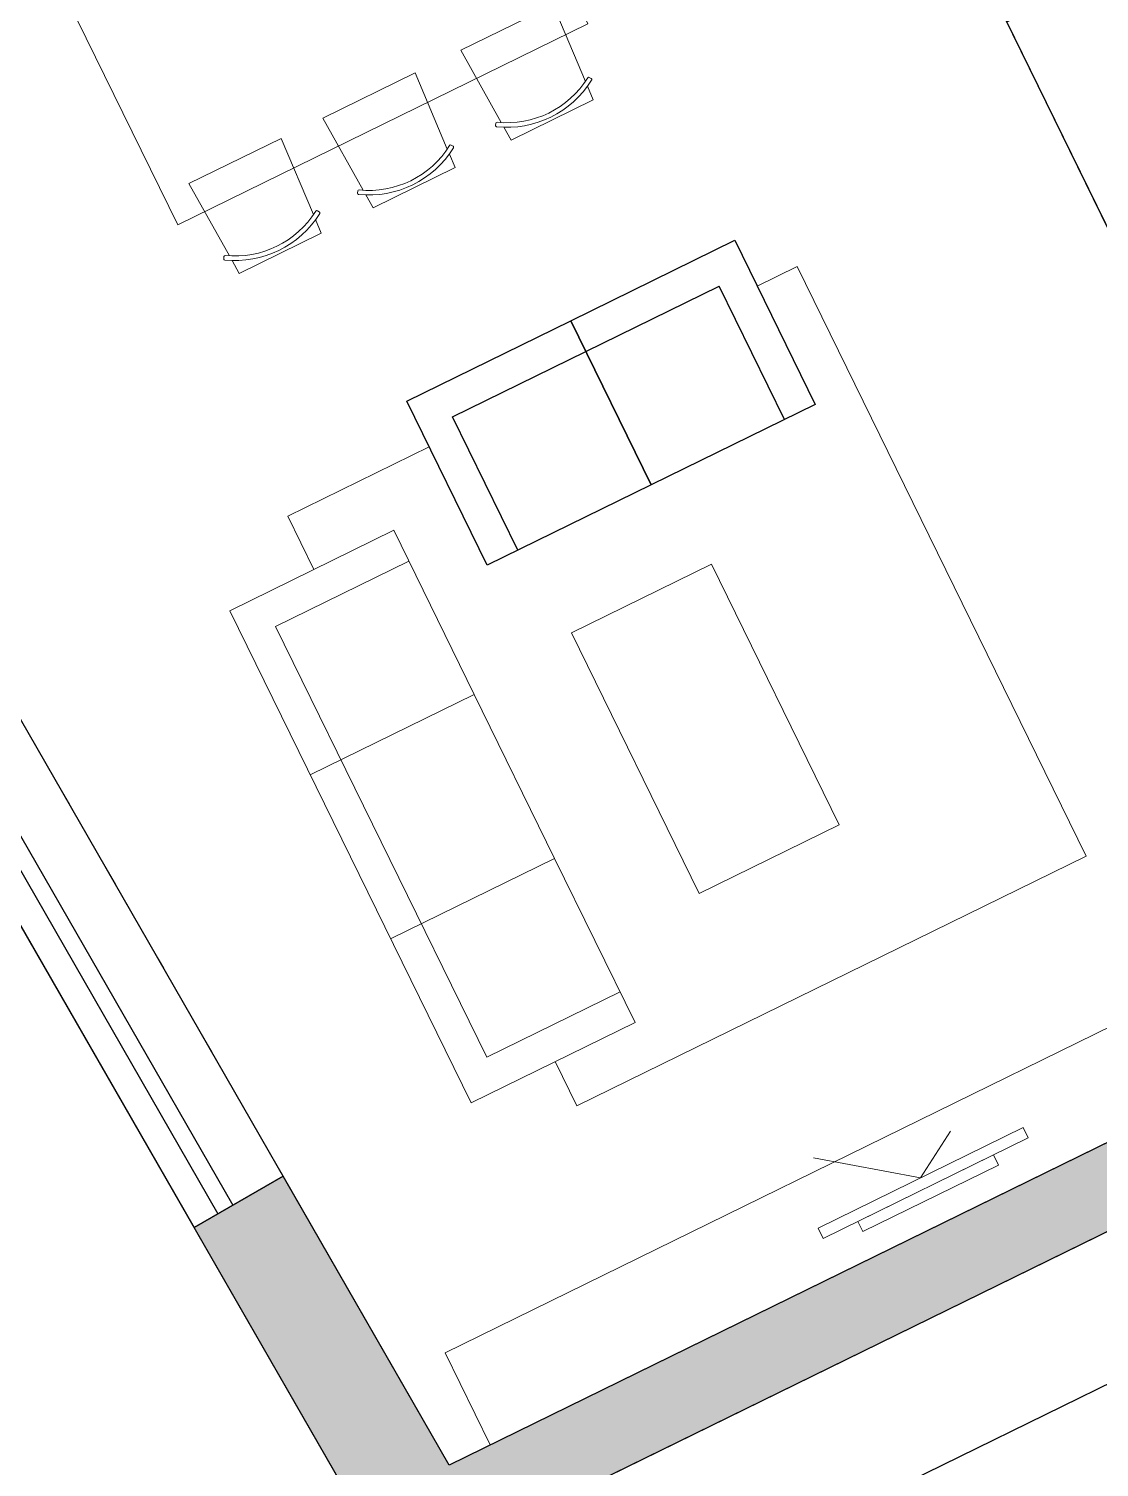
# Model space of a CAD drawing. Header units: millimetres. Extents: x 1754 to 2064, y 960 to 1845.
# Drawn here: x 1905.33 to 1910.02, y 1769.05 to 1775.35 of the extents above; entities that cross this region are included whole.
import ezdxf

# ---------------------------------------------------------------- set-up
doc = ezdxf.new("R2010")
doc.units = ezdxf.units.MM
doc.linetypes.add('DIVIDE', pattern=[1.25, 0.5, -0.25, 0, -0.25, 0, -0.25])
for name, color, linetype in [('dveře', 3, 'Continuous'), ('SCHODY', 3, 'Continuous'), ('SRAFY', 3, 'Continuous'), ('STAFAZ', 252, 'Continuous'), ('ZARIZOVAKY', 251, 'Continuous'), ('ZDIVO', 1, 'Continuous')]:
    doc.layers.add(name, color=color, linetype=linetype)
doc.layers.add('FLOATING-WINDOWS', color=2, linetype='Continuous', plot=False)

# ---------------------------------------------------------------- blocks, each defined once
blk = doc.blocks.new('zidle450-p')
at = {"lineweight": 0}
for p, q in [((0.0958, 0.2277), (0.0874, 0.2331)), ((0.0958, -0.2277), (0.0874, -0.2331))]:
    blk.add_line(p, q, dxfattribs=at)
for points in [[(0.0643, 0.2036), (0, 0.2), (0, -0.2), (0.0643, -0.2036)], [(0.0878, -0.2049), (0.45, -0.225), (0.45, 0.225), (0.0878, 0.2049)]]:
    blk.add_lwpolyline(points, dxfattribs=at)
for centre, radius, start, end in [((0.45, 0), 0.4361, 147.9324, 212.0676), ((0.45, 0), 0.4161, 147.94818, 212.05182), ((0.0847, 0.2289), 0.005, 57.26788, 147.9324), ((0.0931, 0.2235), 0.005, 327.94818, 57.26788), ((0.0847, -0.2289), 0.005, 212.0676, 302.73212), ((0.0931, -0.2235), 0.005, 302.73212, 32.05182)]:
    blk.add_arc(centre, radius, start, end, dxfattribs=at)
blk = doc.blocks.new('sofa-3mist')
at = {"lineweight": 0}
for p, q in [((0, 0.8), (0, 0)), ((2.4, 0.8), (0, 0.8)), ((0.8, 0.8), (0.8, 0)), ((0.8, 0), (0.8, 0.8)), ((1.6, 0), (1.6, 0.8)), ((2.4, 0), (2.4, 0.8)), ((0.15, 0), (0.15, 0.65)), ((2.25, 0.65), (0.15, 0.65)), ((2.25, 0), (2.25, 0.65)), ((0, 0), (0.8, 0)), ((0.8, 0), (1.6, 0)), ((1.6, 0), (2.4, 0))]:
    blk.add_line(p, q, dxfattribs=at)
blk = doc.blocks.new('sofa-2mist')
for p, q in [((0.8, 0.8), (0, 0.8)), ((0, 0.8), (0, 0)), ((1.6, 0.8), (0.8, 0.8)), ((0.8, 0.8), (0.8, 0)), ((0.8, 0), (0.8, 0.8)), ((1.6, 0), (1.6, 0.8)), ((1.45, 0.65), (0.15, 0.65)), ((0.15, 0), (0.15, 0.65)), ((1.45, 0), (1.45, 0.65)), ((0, 0), (0.8, 0)), ((0.8, 0), (1.6, 0))]:
    blk.add_line(p, q)

msp = doc.modelspace()

# ---------------------------------------------------------------- hatches: boundary and pattern name
at = {"layer": 'SRAFY'}
h = msp.add_hatch(color=256, dxfattribs=at)
h.paths.add_polyline_path([(1914.7364, 1772.7654), (1907.1731, 1769.0577), (1906.4461, 1770.3227), (1906.056, 1770.0985), (1907.8496, 1766.9772), (1908.2398, 1767.2014), (1907.3478, 1768.7536), (1913.1473, 1771.5966), (1913.5214, 1770.8334), (1913.6112, 1770.8774), (1913.2371, 1771.6406), (1914.8904, 1772.4511)])
h.paths.add_polyline_path([(1914.2301, 1769.9557), (1916.9161, 1771.2724), (1916.828, 1771.452), (1916.7382, 1771.408), (1916.7822, 1771.3182), (1914.0514, 1769.9795), (1914.0074, 1770.0693), (1913.9176, 1770.0252), (1913.9616, 1769.9354), (1915.2381, 1767.3315), (1915.4626, 1767.4415)])
h.paths.add_polyline_path([(1908.4889, 1766.7678), (1908.0987, 1766.5436), (1910.4853, 1762.3905), (1910.8902, 1762.589)])
h.paths.add_polyline_path([(1915.4626, 1767.4415), (1915.2381, 1767.3315), (1915.5902, 1766.6132), (1915.8147, 1766.7232)])
h.paths.add_polyline_path([(1919.754, 1772.8864), (1919.3501, 1772.6884), (1921.6246, 1768.0483), (1921.7024, 1767.8894), (1922.1065, 1768.0875)])

# ---------------------------------------------------------------- linework, layer by layer
at = {"layer": 'dveře'}
for p, q in [((1904.8798, 1772.5367), (1906.225, 1770.1957)), ((1904.8148, 1772.4993), (1906.16, 1770.1583)), ((1904.7107, 1772.4395), (1906.056, 1770.0985))]:
    msp.add_line(p, q, dxfattribs=at)
at = {"layer": 'FLOATING-WINDOWS'}
for points in [[(1902.7486, 1775.854), (1915.2862, 1782.0002), (1922.1065, 1768.0875), (1910.4853, 1762.3905)], [(1903.2659, 1775.857), (1908.1942, 1778.2729), (1911.6385, 1771.2467), (1907.1731, 1769.0577)], [(1909.6138, 1775.3772), (1909.8382, 1775.4872), (1909.5741, 1776.026), (1912.223, 1777.3245), (1912.4871, 1776.7857), (1912.7116, 1776.8958), (1913.4379, 1775.4142), (1910.3401, 1773.8956)], [(1907.3478, 1768.7536), (1913.1473, 1771.5966), (1913.9176, 1770.0252), (1913.9616, 1769.9354), (1916.1922, 1765.3853), (1910.8018, 1762.7428)]]:
    msp.add_lwpolyline(points, close=True, dxfattribs=at)
at = {"layer": 'SCHODY', "linetype": 'DIVIDE', "lineweight": 0, "ltscale": 0.25}
msp.add_line((1906.4461, 1770.3227), (1905.1009, 1772.6637), dxfattribs=at)
at = {"layer": 'STAFAZ'}
msp.add_line((1913.4114, 1771.0578), (1907.6474, 1768.2322), dxfattribs=at)
at = {"layer": 'ZARIZOVAKY', "linetype": 'Continuous', "lineweight": 0}
for p, q in [((1911.2793, 1771.5718), (1907.1546, 1769.5498)), ((1909.2365, 1770.3152), (1909.3677, 1770.5205)), ((1909.2365, 1770.3152), (1908.768, 1770.4027)), ((1907.1546, 1769.5498), (1907.3526, 1769.1457))]:
    msp.add_line(p, q, dxfattribs=at)
for points in [[(1905.9842, 1774.4889), (1905.544, 1775.3868), (1907.3399, 1776.2671), (1907.78, 1775.3692)], [(1908.2678, 1771.561), (1908.8805, 1771.8613), (1908.3209, 1773.0029), (1907.7082, 1772.7025)], [(1908.7876, 1770.0951), (1909.6855, 1770.5353), (1909.7075, 1770.4904), (1908.8096, 1770.0502)], [(1908.9615, 1770.1246), (1909.5556, 1770.4159), (1909.5776, 1770.371), (1908.9835, 1770.0798)]]:
    msp.add_lwpolyline(points, close=True, dxfattribs=at)
for points in [[(1907.6368, 1770.8244), (1907.7316, 1770.6311), (1909.9613, 1771.7241), (1908.6957, 1774.3059), (1908.5217, 1774.2206)], [(1907.0851, 1773.5163), (1906.466, 1773.2128), (1906.5804, 1772.9794)]]:
    msp.add_lwpolyline(points, dxfattribs=at)
at = {"layer": 'ZDIVO'}
for p, q in [((1914.7364, 1772.7654), (1907.1731, 1769.0577)), ((1913.1473, 1771.5966), (1907.3478, 1768.7536)), ((1906.4461, 1770.3227), (1906.056, 1770.0985)), ((1906.056, 1770.0985), (1906.4461, 1770.3227)), ((1907.1731, 1769.0577), (1906.4461, 1770.3227)), ((1907.8496, 1766.9772), (1906.056, 1770.0985))]:
    msp.add_line(p, q, dxfattribs=at)

# ---------------------------------------------------------------- block references
at = {"layer": 'ZARIZOVAKY', "linetype": 'Continuous', "lineweight": 0, "rotation": 116.1149935221103}
for p in [(1907.6237, 1774.9478), (1907.0192, 1774.6514), (1906.4333, 1774.3642)]:
    msp.add_blockref('zidle450-p', p, dxfattribs=at)
at = {"layer": 'ZARIZOVAKY', "linetype": 'Continuous', "lineweight": 0, "xscale": -1}
for name, p, rotation in [('sofa-2mist', (1908.7756, 1773.7026), 26.11499352213874), ('sofa-3mist', (1906.9302, 1773.1509), 116.1149935221519)]:
    msp.add_blockref(name, p, dxfattribs=dict(at, rotation=rotation))

doc.saveas('drawing.dxf')
